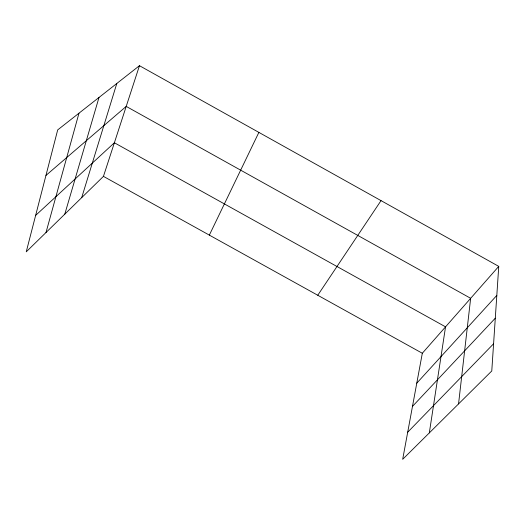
<?xml version="1.0" encoding="UTF-8"?>
<svg xmlns="http://www.w3.org/2000/svg" width="525" height="525" viewBox="0 0 525 525"><rect width="100%" height="100%" fill="white"/><g stroke="black" fill="none" stroke-linecap="round" stroke-linejoin="round"><path stroke-width="0.79" d="M498.75 266.378L491.774 370.972L402.682 459.309L422.317 353.253L498.75 266.378L139.46 65.691L57.691 129.911L26.25 251.823L103.445 176.374L139.46 65.691M458.548 403.909L470.656 298.305L126.217 106.398L45.957 175.422M429.325 432.889L445.548 326.845L114.384 142.761L35.641 215.401M45.997 232.523L78.973 113.197M64.792 214.154L98.995 97.473M81.697 197.63L116.806 83.482M209.344 235.115L258.877 132.392M317.756 295.253L381.032 200.629M416.778 383.171L496.814 295.404M412.473 406.402L495.292 318.196M407.695 432.213L493.585 343.79M103.445 176.374L422.317 353.253"/></g></svg>
